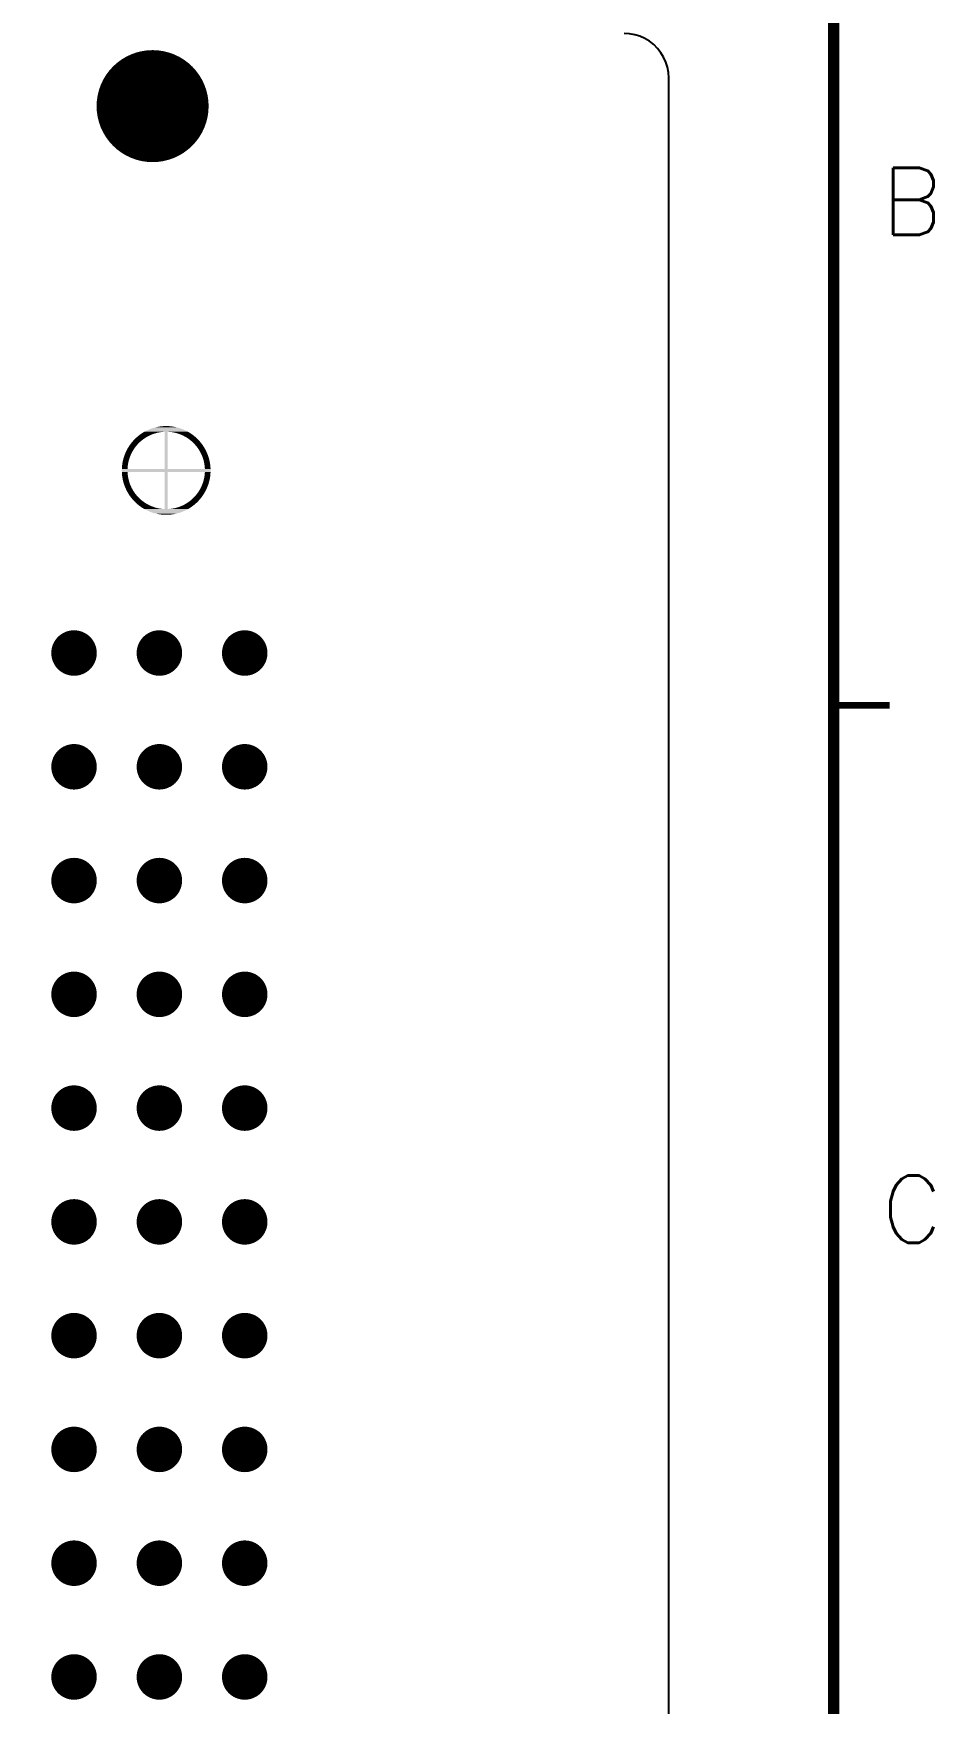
# Model space of a CAD drawing. Extents: x 295 to 953, y 10 to 290.
# Drawn here: x 846.3 to 886.4, y 150.4 to 225 of the extents above; entities that cross this region are included whole.
import ezdxf
from ezdxf.enums import TextEntityAlignment as Align

# ---------------------------------------------------------------- set-up
doc = ezdxf.new("R2010")
doc.units = 0
doc.header["$LTSCALE"] = 5
doc.header["$MEASUREMENT"] = 0
doc.layers.get('0').update_dxf_attribs({"linetype": 'CONTINUOUS', "lineweight": 25})
for name, color, linetype in [('DV-ABPB-A4_IN2', 3, 'CONTINUOUS'), ('문자', 4, 'CONTINUOUS'), ('테두리', 3, 'CONTINUOUS')]:
    doc.layers.add(name, color=color, linetype=linetype)
doc.styles.get("Standard").update_dxf_attribs({"font": 'simplex.shx'})

# ---------------------------------------------------------------- blocks, each defined once
blk = doc.blocks.new('C')
at = {"layer": '테두리'}
blk.add_line((405, 285), (405, 15), dxfattribs=at)
for points, const_width in [([(15, 285), (15, 15), (405, 15), (405, 285), (15, 285)], 0.5), ([(407.5, 195), (405, 195)], 0.3)]:
    blk.add_lwpolyline(points, dxfattribs=dict(at, const_width=const_width))
at = {"layer": '문자'}
for s, p in [('B', (408.5, 217.5)), ('C', (408.5, 172.5))]:
    blk.add_text(s, height=3, dxfattribs=at).set_placement(p, align=Align.MIDDLE)

msp = doc.modelspace()

# ---------------------------------------------------------------- linework, layer by layer
at = {"color": 7}
for points, const_width in [([(850.327, 221.753, 1), (852.828, 221.753, 1)], 2.501), ([(847.562, 197.333, 1), (848.578, 197.333, 1)], 1.016), ([(851.372, 197.333, 1), (852.388, 197.333, 1)], 1.016), ([(855.182, 197.333, 1), (856.198, 197.333, 1)], 1.016), ([(847.562, 192.253, 1), (848.578, 192.253, 1)], 1.016), ([(851.372, 192.253, 1), (852.388, 192.253, 1)], 1.016), ([(855.182, 192.253, 1), (856.198, 192.253, 1)], 1.016), ([(847.562, 187.173, 1), (848.578, 187.173, 1)], 1.016), ([(851.372, 187.173, 1), (852.388, 187.173, 1)], 1.016), ([(855.182, 187.173, 1), (856.198, 187.173, 1)], 1.016), ([(847.562, 182.093, 1), (848.578, 182.093, 1)], 1.016), ([(851.372, 182.093, 1), (852.388, 182.093, 1)], 1.016), ([(855.182, 182.093, 1), (856.198, 182.093, 1)], 1.016), ([(847.562, 177.013, 1), (848.578, 177.013, 1)], 1.016), ([(851.372, 177.013, 1), (852.388, 177.013, 1)], 1.016), ([(855.182, 177.013, 1), (856.198, 177.013, 1)], 1.016), ([(847.562, 171.933, 1), (848.578, 171.933, 1)], 1.016), ([(851.372, 171.933, 1), (852.388, 171.933, 1)], 1.016), ([(855.182, 171.933, 1), (856.198, 171.933, 1)], 1.016), ([(847.562, 166.853, 1), (848.578, 166.853, 1)], 1.016), ([(851.372, 166.853, 1), (852.388, 166.853, 1)], 1.016), ([(855.182, 166.853, 1), (856.198, 166.853, 1)], 1.016), ([(847.562, 161.773, 1), (848.578, 161.773, 1)], 1.016), ([(851.372, 161.773, 1), (852.388, 161.773, 1)], 1.016), ([(855.182, 161.773, 1), (856.198, 161.773, 1)], 1.016), ([(847.562, 156.693, 1), (848.578, 156.693, 1)], 1.016), ([(851.372, 156.693, 1), (852.388, 156.693, 1)], 1.016), ([(855.182, 156.693, 1), (856.198, 156.693, 1)], 1.016), ([(847.562, 151.613, 1), (848.578, 151.613, 1)], 1.016), ([(851.372, 151.613, 1), (852.388, 151.613, 1)], 1.016), ([(855.182, 151.613, 1), (856.198, 151.613, 1)], 1.016)]:
    msp.add_lwpolyline(points, format="xyb", close=True, dxfattribs=dict(at, const_width=const_width))
for points in [[(851.439, 207.322), (851.445, 207.325), (852.93, 207.322), (852.924, 207.325)], [(851.445, 207.325), (851.498, 207.345), (852.924, 207.325), (852.871, 207.345)], [(851.498, 207.345), (851.504, 207.347), (852.871, 207.345), (852.865, 207.347)], [(851.504, 207.347), (851.558, 207.366), (852.865, 207.347), (852.811, 207.366)], [(851.558, 207.366), (851.564, 207.368), (852.811, 207.366), (852.805, 207.368)], [(851.564, 207.368), (851.619, 207.385), (852.805, 207.368), (852.751, 207.385)], [(851.619, 207.385), (851.624, 207.387), (852.751, 207.385), (852.744, 207.387)], [(851.624, 207.387), (851.68, 207.402), (852.744, 207.387), (852.689, 207.402)], [(851.68, 207.402), (851.685, 207.404), (852.689, 207.402), (852.683, 207.404)], [(851.685, 207.404), (851.741, 207.418), (852.683, 207.404), (852.628, 207.418)], [(851.741, 207.418), (851.747, 207.419), (852.628, 207.418), (852.622, 207.419)], [(851.747, 207.419), (851.804, 207.431), (852.622, 207.419), (852.566, 207.431)], [(851.804, 207.431), (851.809, 207.432), (852.566, 207.431), (852.559, 207.432)], [(851.809, 207.432), (851.866, 207.442), (852.559, 207.432), (852.503, 207.442)], [(851.866, 207.442), (851.872, 207.443), (852.503, 207.442), (852.497, 207.443)], [(851.872, 207.443), (851.929, 207.451), (852.497, 207.443), (852.441, 207.451)], [(851.929, 207.451), (851.934, 207.452), (852.441, 207.451), (852.434, 207.452)], [(851.934, 207.452), (851.992, 207.458), (852.434, 207.452), (852.378, 207.458)], [(851.992, 207.458), (851.997, 207.459), (852.378, 207.458), (852.37, 207.459)], [(851.997, 207.459), (852.056, 207.464), (852.37, 207.459), (852.314, 207.464)], [(852.056, 207.464), (852.061, 207.464), (852.314, 207.464), (852.306, 207.464)], [(852.061, 207.464), (852.12, 207.467), (852.306, 207.464), (852.251, 207.467)], [(852.12, 207.467), (852.124, 207.467), (852.251, 207.467), (852.24, 207.467)], [(852.124, 207.467), (852.188, 207.468), (852.24, 207.467), (852.188, 207.468)], [(850.527, 206.572), (850.555, 206.614), (850.841, 206.572), (850.876, 206.614)], [(850.555, 206.614), (850.562, 206.624), (850.876, 206.614), (850.885, 206.624)], [(850.562, 206.624), (850.587, 206.658), (850.885, 206.624), (850.915, 206.658)], [(850.587, 206.658), (850.6, 206.676), (850.915, 206.658), (850.932, 206.676)], [(850.6, 206.676), (850.619, 206.701), (850.932, 206.676), (850.956, 206.701)], [(850.619, 206.701), (850.638, 206.726), (850.956, 206.701), (850.981, 206.726)], [(850.638, 206.726), (850.652, 206.742), (850.981, 206.726), (850.998, 206.742)], [(850.652, 206.742), (850.679, 206.775), (850.998, 206.742), (851.034, 206.775)], [(850.679, 206.775), (850.686, 206.782), (851.034, 206.775), (851.042, 206.782)], [(850.686, 206.782), (850.72, 206.82), (851.042, 206.782), (851.087, 206.82)], [(850.72, 206.82), (850.721, 206.822), (851.087, 206.82), (851.089, 206.822)], [(850.721, 206.822), (850.754, 206.857), (851.089, 206.822), (851.133, 206.857)], [(850.754, 206.857), (850.764, 206.868), (851.133, 206.857), (851.148, 206.868)], [(850.764, 206.868), (850.789, 206.893), (851.148, 206.868), (851.181, 206.893)], [(850.789, 206.893), (850.809, 206.913), (851.181, 206.893), (851.211, 206.913)], [(850.809, 206.913), (850.823, 206.926), (851.211, 206.913), (851.23, 206.926)], [(850.823, 206.926), (850.856, 206.956), (851.23, 206.926), (851.277, 206.956)], [(850.856, 206.956), (850.858, 206.958), (851.277, 206.956), (851.28, 206.958)], [(850.858, 206.958), (850.892, 206.988), (851.28, 206.958), (851.331, 206.988)], [(850.892, 206.988), (850.904, 206.998), (851.331, 206.988), (851.349, 206.998)], [(850.904, 206.998), (850.926, 207.017), (851.349, 206.998), (851.383, 207.017)], [(850.926, 207.017), (850.953, 207.038), (851.383, 207.017), (851.426, 207.038)], [(850.953, 207.038), (850.959, 207.043), (851.426, 207.038), (851.436, 207.043)], [(850.959, 207.043), (850.991, 207.068), (851.436, 207.043), (851.49, 207.068)], [(850.991, 207.068), (851.003, 207.077), (851.49, 207.068), (851.511, 207.077)], [(851.003, 207.077), (851.022, 207.091), (851.511, 207.077), (851.544, 207.091)], [(851.022, 207.091), (851.051, 207.112), (851.544, 207.091), (851.6, 207.112)], [(851.051, 207.112), (851.054, 207.114), (851.6, 207.112), (851.606, 207.114)], [(851.054, 207.114), (851.08, 207.131), (851.606, 207.114), (851.656, 207.131)], [(851.08, 207.131), (851.105, 207.148), (851.656, 207.131), (851.712, 207.148)], [(851.105, 207.148), (851.107, 207.149), (851.712, 207.148), (851.717, 207.149)], [(851.107, 207.149), (851.129, 207.163), (851.717, 207.149), (851.77, 207.163)], [(851.129, 207.163), (851.151, 207.177), (851.77, 207.163), (851.827, 207.177)], [(851.151, 207.177), (851.161, 207.183), (851.827, 207.177), (851.861, 207.183)], [(851.161, 207.183), (851.169, 207.188), (851.861, 207.183), (851.886, 207.188)], [(851.169, 207.188), (851.185, 207.197), (851.886, 207.188), (851.944, 207.197)], [(851.185, 207.197), (851.198, 207.204), (851.944, 207.197), (852.003, 207.204)], [(851.198, 207.204), (851.207, 207.21), (852.003, 207.204), (852.062, 207.21)], [(851.207, 207.21), (851.212, 207.213), (852.062, 207.21), (852.121, 207.213)], [(851.212, 207.213), (851.216, 207.215), (853.157, 207.213), (853.153, 207.215)], [(851.216, 207.215), (851.266, 207.242), (853.153, 207.215), (853.103, 207.242)], [(851.266, 207.242), (851.272, 207.245), (853.103, 207.242), (853.097, 207.245)], [(851.272, 207.245), (851.323, 207.271), (853.097, 207.245), (853.046, 207.271)], [(851.323, 207.271), (851.328, 207.273), (853.046, 207.271), (853.04, 207.273)], [(851.328, 207.273), (851.381, 207.297), (853.04, 207.273), (852.988, 207.297)], [(851.381, 207.297), (851.386, 207.3), (852.988, 207.297), (852.983, 207.3)], [(851.386, 207.3), (851.439, 207.322), (852.983, 207.3), (852.93, 207.322)], [(852.121, 205.55), (852.121, 207.213), (852.248, 205.55), (852.248, 207.213)], [(852.264, 207.212), (852.248, 207.213), (853.158, 207.212), (853.157, 207.213)], [(852.287, 207.211), (852.264, 207.212), (853.16, 207.211), (853.158, 207.212)], [(852.346, 207.206), (852.287, 207.211), (853.168, 207.206), (853.16, 207.211)], [(852.404, 207.2), (852.346, 207.206), (853.179, 207.2), (853.168, 207.206)], [(852.463, 207.191), (852.404, 207.2), (853.194, 207.191), (853.179, 207.2)], [(852.521, 207.181), (852.463, 207.191), (853.212, 207.181), (853.194, 207.191)], [(852.525, 207.18), (852.521, 207.181), (853.213, 207.18), (853.212, 207.181)], [(852.579, 207.168), (852.525, 207.18), (853.232, 207.168), (853.213, 207.18)], [(852.637, 207.154), (852.579, 207.168), (853.255, 207.154), (853.232, 207.168)], [(852.663, 207.146), (852.637, 207.154), (853.267, 207.146), (853.255, 207.154)], [(852.694, 207.137), (852.663, 207.146), (853.28, 207.137), (853.267, 207.146)], [(852.75, 207.119), (852.694, 207.137), (853.307, 207.119), (853.28, 207.137)], [(852.772, 207.111), (852.75, 207.119), (853.319, 207.111), (853.307, 207.119)], [(852.806, 207.098), (852.772, 207.111), (853.336, 207.098), (853.319, 207.111)], [(852.86, 207.076), (852.806, 207.098), (853.367, 207.076), (853.336, 207.098)], [(852.867, 207.073), (852.86, 207.076), (853.371, 207.073), (853.367, 207.076)], [(852.915, 207.052), (852.867, 207.073), (853.399, 207.052), (853.371, 207.073)], [(852.95, 207.035), (852.915, 207.052), (853.421, 207.035), (853.399, 207.052)], [(852.968, 207.026), (852.95, 207.035), (853.431, 207.026), (853.421, 207.035)], [(853.02, 206.998), (852.968, 207.026), (853.465, 206.998), (853.431, 207.026)], [(853.027, 206.994), (853.02, 206.998), (853.47, 206.994), (853.465, 206.998)], [(853.072, 206.969), (853.027, 206.994), (853.499, 206.969), (853.47, 206.994)], [(853.098, 206.952), (853.072, 206.969), (853.518, 206.952), (853.499, 206.969)], [(853.122, 206.937), (853.098, 206.952), (853.533, 206.937), (853.518, 206.952)], [(853.164, 206.909), (853.122, 206.937), (853.564, 206.909), (853.533, 206.937)], [(853.171, 206.904), (853.164, 206.909), (853.568, 206.904), (853.564, 206.909)], [(853.219, 206.87), (853.171, 206.904), (853.603, 206.87), (853.568, 206.904)], [(853.227, 206.864), (853.219, 206.87), (853.609, 206.864), (853.603, 206.87)], [(853.266, 206.833), (853.227, 206.864), (853.637, 206.833), (853.609, 206.864)], [(853.285, 206.818), (853.266, 206.833), (853.652, 206.818), (853.637, 206.833)], [(853.311, 206.796), (853.285, 206.818), (853.671, 206.796), (853.652, 206.818)], [(853.34, 206.77), (853.311, 206.796), (853.694, 206.77), (853.671, 206.796)], [(853.356, 206.756), (853.34, 206.77), (853.705, 206.756), (853.694, 206.77)], [(853.393, 206.721), (853.356, 206.756), (853.734, 206.721), (853.705, 206.756)], [(853.398, 206.715), (853.393, 206.721), (853.739, 206.715), (853.734, 206.721)], [(853.44, 206.673), (853.398, 206.715), (853.771, 206.673), (853.739, 206.715)], [(853.442, 206.671), (853.44, 206.673), (853.773, 206.671), (853.771, 206.673)], [(853.48, 206.629), (853.442, 206.671), (853.803, 206.629), (853.773, 206.671)], [(853.488, 206.619), (853.48, 206.629), (853.81, 206.619), (853.803, 206.629)], [(853.518, 206.584), (853.488, 206.619), (853.834, 206.584), (853.81, 206.619)], [(853.532, 206.567), (853.518, 206.584), (853.846, 206.567), (853.834, 206.584)], [(850.232, 205.824), (850.241, 205.871), (850.49, 205.824), (850.501, 205.871)], [(850.241, 205.871), (850.243, 205.882), (850.501, 205.871), (850.503, 205.882)], [(850.243, 205.882), (850.254, 205.933), (850.503, 205.882), (850.516, 205.933)], [(850.254, 205.933), (850.256, 205.939), (850.516, 205.933), (850.518, 205.939)], [(850.256, 205.939), (850.27, 205.995), (850.518, 205.939), (850.534, 205.995)], [(850.27, 205.996), (850.286, 206.052), (850.534, 205.996), (850.552, 206.052)], [(850.27, 205.995), (850.27, 205.996), (850.534, 205.995), (850.534, 205.996)], [(850.286, 206.052), (850.287, 206.056), (850.552, 206.052), (850.554, 206.056)], [(850.287, 206.056), (850.303, 206.108), (850.554, 206.056), (850.573, 206.108)], [(850.303, 206.108), (850.306, 206.116), (850.573, 206.108), (850.576, 206.116)], [(850.306, 206.116), (850.322, 206.163), (850.576, 206.116), (850.595, 206.163)], [(850.322, 206.163), (850.327, 206.176), (850.595, 206.163), (850.601, 206.176)], [(850.327, 206.176), (850.343, 206.217), (850.601, 206.176), (850.619, 206.217)], [(850.343, 206.217), (850.35, 206.235), (850.619, 206.217), (850.628, 206.235)], [(850.35, 206.235), (850.365, 206.27), (850.628, 206.235), (850.645, 206.27)], [(850.365, 206.27), (850.375, 206.293), (850.645, 206.27), (850.658, 206.293)], [(850.375, 206.293), (850.388, 206.322), (850.658, 206.293), (850.673, 206.322)], [(850.388, 206.322), (850.402, 206.351), (850.673, 206.322), (850.689, 206.351)], [(850.402, 206.351), (850.413, 206.374), (850.689, 206.351), (850.702, 206.374)], [(850.413, 206.374), (850.43, 206.408), (850.702, 206.374), (850.724, 206.408)], [(850.43, 206.408), (850.439, 206.424), (850.724, 206.408), (850.734, 206.424)], [(850.439, 206.424), (850.461, 206.463), (850.734, 206.424), (850.76, 206.463)], [(850.461, 206.463), (850.467, 206.473), (850.76, 206.463), (850.767, 206.473)], [(850.467, 206.473), (850.493, 206.518), (850.767, 206.473), (850.799, 206.518)], [(850.493, 206.518), (850.495, 206.521), (850.799, 206.518), (850.801, 206.521)], [(850.495, 206.521), (850.525, 206.568), (850.801, 206.521), (850.838, 206.568)], [(850.525, 206.568), (850.527, 206.572), (850.838, 206.568), (850.841, 206.572)], [(853.555, 206.538), (853.532, 206.567), (853.864, 206.538), (853.846, 206.567)], [(853.574, 206.513), (853.555, 206.538), (853.879, 206.513), (853.864, 206.538)], [(853.59, 206.49), (853.574, 206.513), (853.893, 206.49), (853.879, 206.513)], [(853.612, 206.458), (853.59, 206.49), (853.911, 206.458), (853.893, 206.49)], [(853.624, 206.441), (853.612, 206.458), (853.92, 206.441), (853.911, 206.458)], [(853.649, 206.402), (853.624, 206.441), (853.941, 206.402), (853.92, 206.441)], [(853.656, 206.391), (853.649, 206.402), (853.947, 206.391), (853.941, 206.402)], [(853.683, 206.346), (853.656, 206.391), (853.97, 206.346), (853.947, 206.391)], [(853.686, 206.34), (853.683, 206.346), (853.972, 206.34), (853.97, 206.346)], [(853.714, 206.288), (853.686, 206.34), (853.996, 206.288), (853.972, 206.34)], [(853.741, 206.235), (853.715, 206.288), (854.019, 206.235), (853.996, 206.288)], [(853.744, 206.229), (853.741, 206.235), (854.021, 206.229), (854.019, 206.235)], [(853.766, 206.182), (853.744, 206.229), (854.04, 206.182), (854.021, 206.229)], [(853.77, 206.17), (853.766, 206.182), (854.044, 206.17), (854.04, 206.182)], [(853.789, 206.127), (853.77, 206.17), (854.059, 206.127), (854.044, 206.17)], [(853.795, 206.11), (853.789, 206.127), (854.065, 206.11), (854.059, 206.127)], [(853.81, 206.072), (853.795, 206.11), (854.077, 206.072), (854.065, 206.11)], [(853.817, 206.05), (853.81, 206.072), (854.084, 206.05), (854.077, 206.072)], [(853.829, 206.016), (853.817, 206.05), (854.094, 206.016), (854.084, 206.05)], [(853.837, 205.989), (853.829, 206.016), (854.101, 205.989), (854.094, 206.016)], [(853.846, 205.959), (853.837, 205.989), (854.108, 205.959), (854.101, 205.989)], [(853.854, 205.927), (853.846, 205.959), (854.116, 205.927), (854.108, 205.959)], [(853.861, 205.902), (853.854, 205.927), (854.122, 205.902), (854.116, 205.927)], [(853.87, 205.865), (853.861, 205.902), (854.129, 205.865), (854.122, 205.902)], [(853.874, 205.844), (853.87, 205.865), (854.133, 205.844), (854.129, 205.865)], [(853.882, 205.803), (853.874, 205.844), (854.14, 205.803), (854.133, 205.844)], [(850.203, 205.487), (850.204, 205.55), (854.166, 205.487), (854.165, 205.55)], [(850.204, 205.423), (850.203, 205.487), (854.165, 205.423), (854.166, 205.487)], [(850.204, 205.55), (850.205, 205.556), (850.458, 205.55), (850.459, 205.556)], [(850.207, 205.364), (850.204, 205.423), (850.462, 205.364), (850.458, 205.423)], [(850.205, 205.556), (850.206, 205.589), (850.459, 205.556), (850.46, 205.589)], [(850.206, 205.589), (850.208, 205.62), (850.46, 205.589), (850.463, 205.62)], [(850.207, 205.36), (850.207, 205.364), (850.462, 205.36), (850.462, 205.364)], [(850.212, 205.305), (850.207, 205.36), (850.467, 205.305), (850.462, 205.36)], [(850.208, 205.62), (850.21, 205.648), (850.463, 205.62), (850.465, 205.648)], [(850.21, 205.648), (850.213, 205.683), (850.465, 205.648), (850.469, 205.683)], [(850.212, 205.297), (850.212, 205.305), (850.468, 205.297), (850.467, 205.305)], [(850.218, 205.246), (850.212, 205.297), (850.474, 205.246), (850.468, 205.297)], [(850.213, 205.683), (850.216, 205.707), (850.469, 205.683), (850.471, 205.707)], [(850.216, 205.707), (850.22, 205.746), (850.471, 205.707), (850.477, 205.746)], [(850.22, 205.234), (850.218, 205.246), (850.476, 205.234), (850.474, 205.246)], [(850.22, 205.746), (850.223, 205.765), (850.477, 205.746), (850.48, 205.765)], [(850.226, 205.188), (850.22, 205.234), (850.483, 205.188), (850.476, 205.234)], [(850.223, 205.765), (850.23, 205.809), (850.48, 205.765), (850.488, 205.809)], [(850.229, 205.171), (850.226, 205.188), (850.487, 205.171), (850.483, 205.188)], [(850.236, 205.13), (850.229, 205.171), (850.495, 205.13), (850.487, 205.171)], [(850.23, 205.809), (850.232, 205.824), (850.488, 205.809), (850.49, 205.824)], [(850.24, 205.108), (850.236, 205.13), (850.499, 205.108), (850.495, 205.13)], [(850.247, 205.072), (850.24, 205.108), (850.508, 205.072), (850.499, 205.108)], [(852.121, 203.761), (852.121, 205.423), (852.248, 203.761), (852.248, 205.423)], [(853.853, 205.04), (853.866, 205.092), (854.115, 205.04), (854.126, 205.092)], [(853.866, 205.092), (853.868, 205.102), (854.126, 205.092), (854.128, 205.102)], [(853.868, 205.102), (853.879, 205.15), (854.128, 205.102), (854.137, 205.15)], [(853.879, 205.15), (853.881, 205.165), (854.137, 205.15), (854.139, 205.165)], [(853.881, 205.165), (853.889, 205.208), (854.139, 205.165), (854.146, 205.208)], [(853.886, 205.786), (853.882, 205.803), (854.143, 205.786), (854.14, 205.803)], [(853.893, 205.74), (853.886, 205.786), (854.149, 205.74), (854.143, 205.786)], [(853.889, 205.208), (853.892, 205.228), (854.146, 205.208), (854.149, 205.228)], [(853.892, 205.228), (853.898, 205.267), (854.149, 205.228), (854.153, 205.267)], [(853.895, 205.727), (853.893, 205.74), (854.151, 205.727), (854.149, 205.74)], [(853.901, 205.677), (853.895, 205.727), (854.157, 205.677), (854.151, 205.727)], [(853.898, 205.267), (853.9, 205.291), (854.153, 205.267), (854.156, 205.291)], [(853.9, 205.291), (853.904, 205.326), (854.156, 205.291), (854.159, 205.326)], [(853.902, 205.668), (853.901, 205.677), (854.157, 205.668), (854.157, 205.677)], [(853.907, 205.614), (853.902, 205.668), (854.162, 205.614), (854.157, 205.668)], [(853.904, 205.326), (853.906, 205.354), (854.159, 205.326), (854.161, 205.354)], [(853.906, 205.354), (853.909, 205.385), (854.161, 205.354), (854.163, 205.385)], [(853.907, 205.609), (853.907, 205.614), (854.162, 205.609), (854.162, 205.614)], [(853.911, 205.55), (853.907, 205.609), (854.165, 205.55), (854.162, 205.609)], [(853.909, 205.385), (853.91, 205.417), (854.163, 205.385), (854.164, 205.417)], [(853.91, 205.417), (853.911, 205.423), (854.164, 205.417), (854.165, 205.423)], [(850.253, 205.046), (850.247, 205.072), (850.515, 205.046), (850.508, 205.072)], [(850.261, 205.015), (850.253, 205.046), (850.523, 205.015), (850.515, 205.046)], [(850.268, 204.985), (850.261, 205.015), (850.532, 204.985), (850.523, 205.015)], [(850.275, 204.958), (850.268, 204.985), (850.54, 204.958), (850.532, 204.985)], [(850.285, 204.924), (850.275, 204.958), (850.552, 204.924), (850.54, 204.958)], [(850.292, 204.902), (850.285, 204.924), (850.559, 204.902), (850.552, 204.924)], [(850.304, 204.863), (850.292, 204.902), (850.574, 204.863), (850.559, 204.902)], [(850.31, 204.846), (850.304, 204.863), (850.58, 204.846), (850.574, 204.863)], [(850.325, 204.803), (850.31, 204.846), (850.599, 204.803), (850.58, 204.846)], [(850.329, 204.792), (850.325, 204.803), (850.603, 204.792), (850.599, 204.803)], [(850.348, 204.744), (850.329, 204.792), (850.625, 204.744), (850.603, 204.792)], [(850.35, 204.738), (850.348, 204.744), (850.628, 204.738), (850.625, 204.744)], [(850.373, 204.685), (850.35, 204.738), (850.654, 204.685), (850.628, 204.738)], [(850.397, 204.633), (850.373, 204.685), (850.683, 204.633), (850.655, 204.685)], [(850.373, 204.685), (850.373, 204.685), (850.655, 204.685), (850.654, 204.685)], [(850.399, 204.628), (850.397, 204.633), (850.686, 204.628), (850.683, 204.633)], [(850.422, 204.582), (850.399, 204.628), (850.713, 204.582), (850.686, 204.628)], [(850.428, 204.571), (850.422, 204.582), (850.72, 204.571), (850.713, 204.582)], [(850.449, 204.532), (850.428, 204.571), (850.745, 204.532), (850.72, 204.571)], [(850.458, 204.515), (850.449, 204.532), (850.757, 204.515), (850.745, 204.532)], [(850.476, 204.483), (850.458, 204.515), (850.779, 204.483), (850.757, 204.515)], [(850.49, 204.461), (850.476, 204.483), (850.795, 204.461), (850.779, 204.483)], [(850.505, 204.436), (850.49, 204.461), (850.814, 204.436), (850.795, 204.461)], [(850.523, 204.407), (850.505, 204.436), (850.837, 204.407), (850.814, 204.436)], [(850.535, 204.389), (850.523, 204.407), (850.851, 204.389), (850.837, 204.407)], [(850.559, 204.354), (850.535, 204.389), (850.881, 204.354), (850.851, 204.389)], [(850.566, 204.344), (850.559, 204.354), (850.889, 204.344), (850.881, 204.354)], [(850.596, 204.303), (850.566, 204.344), (850.927, 204.303), (850.889, 204.344)], [(853.454, 204.316), (853.484, 204.349), (853.782, 204.316), (853.807, 204.349)], [(853.484, 204.349), (853.493, 204.36), (853.807, 204.349), (853.814, 204.36)], [(853.493, 204.36), (853.528, 204.402), (853.814, 204.36), (853.842, 204.402)], [(853.528, 204.402), (853.531, 204.405), (853.842, 204.402), (853.844, 204.405)], [(853.531, 204.405), (853.568, 204.452), (853.844, 204.405), (853.874, 204.452)], [(853.568, 204.452), (853.57, 204.455), (853.874, 204.452), (853.876, 204.455)], [(853.57, 204.455), (853.602, 204.5), (853.876, 204.455), (853.902, 204.5)], [(853.602, 204.5), (853.609, 204.51), (853.902, 204.5), (853.908, 204.51)], [(853.609, 204.51), (853.635, 204.549), (853.908, 204.51), (853.93, 204.549)], [(853.635, 204.549), (853.645, 204.566), (853.93, 204.549), (853.939, 204.566)], [(853.645, 204.566), (853.667, 204.6), (853.939, 204.566), (853.956, 204.6)], [(853.667, 204.6), (853.68, 204.622), (853.956, 204.6), (853.967, 204.622)], [(853.68, 204.622), (853.696, 204.651), (853.967, 204.622), (853.981, 204.651)], [(853.696, 204.651), (853.711, 204.68), (853.981, 204.651), (853.994, 204.68)], [(853.711, 204.68), (853.724, 204.703), (853.994, 204.68), (854.004, 204.703)], [(853.724, 204.703), (853.741, 204.738), (854.004, 204.703), (854.019, 204.738)], [(853.741, 204.738), (853.75, 204.757), (854.019, 204.738), (854.026, 204.757)], [(853.75, 204.757), (853.768, 204.797), (854.026, 204.757), (854.042, 204.797)], [(853.768, 204.797), (853.774, 204.811), (854.042, 204.797), (854.047, 204.811)], [(853.774, 204.811), (853.793, 204.857), (854.047, 204.811), (854.063, 204.857)], [(853.793, 204.857), (853.796, 204.866), (854.063, 204.857), (854.066, 204.866)], [(853.796, 204.866), (853.815, 204.918), (854.066, 204.866), (854.082, 204.918)], [(853.815, 204.918), (853.817, 204.921), (854.082, 204.918), (854.083, 204.921)], [(853.817, 204.921), (853.835, 204.978), (854.083, 204.921), (854.099, 204.978)], [(853.835, 204.979), (853.851, 205.034), (854.099, 204.979), (854.113, 205.034)], [(853.835, 204.978), (853.835, 204.979), (854.099, 204.978), (854.099, 204.979)], [(853.851, 205.034), (853.853, 205.04), (854.113, 205.034), (854.115, 205.04)], [(850.598, 204.3), (850.596, 204.303), (850.929, 204.3), (850.927, 204.303)], [(850.63, 204.258), (850.598, 204.3), (850.971, 204.258), (850.929, 204.3)], [(850.635, 204.252), (850.63, 204.258), (850.976, 204.252), (850.971, 204.258)], [(850.664, 204.217), (850.635, 204.252), (851.013, 204.217), (850.976, 204.252)], [(850.675, 204.203), (850.664, 204.217), (851.029, 204.203), (851.013, 204.217)], [(850.698, 204.178), (850.675, 204.203), (851.058, 204.178), (851.029, 204.203)], [(850.717, 204.156), (850.698, 204.178), (851.084, 204.156), (851.058, 204.178)], [(850.732, 204.14), (850.717, 204.156), (851.103, 204.14), (851.084, 204.156)], [(850.76, 204.109), (850.732, 204.14), (851.142, 204.109), (851.103, 204.14)], [(850.766, 204.104), (850.76, 204.109), (851.15, 204.104), (851.142, 204.109)], [(850.801, 204.069), (850.766, 204.104), (851.198, 204.069), (851.15, 204.104)], [(850.805, 204.065), (850.801, 204.069), (851.205, 204.065), (851.198, 204.069)], [(850.836, 204.036), (850.805, 204.065), (851.247, 204.036), (851.205, 204.065)], [(850.851, 204.021), (850.836, 204.036), (851.271, 204.021), (851.247, 204.036)], [(850.87, 204.005), (850.851, 204.021), (851.297, 204.005), (851.271, 204.021)], [(850.899, 203.979), (850.87, 204.005), (851.342, 203.979), (851.297, 204.005)], [(850.904, 203.975), (850.899, 203.979), (851.349, 203.975), (851.342, 203.979)], [(850.938, 203.947), (850.904, 203.975), (851.401, 203.947), (851.349, 203.975)], [(850.948, 203.939), (850.938, 203.947), (851.419, 203.939), (851.401, 203.947)], [(850.97, 203.921), (850.948, 203.939), (851.454, 203.921), (851.419, 203.939)], [(850.998, 203.9), (850.97, 203.921), (851.502, 203.9), (851.454, 203.921)], [(851.002, 203.897), (850.998, 203.9), (851.509, 203.897), (851.502, 203.9)], [(851.033, 203.875), (851.002, 203.897), (851.563, 203.875), (851.509, 203.897)], [(851.05, 203.863), (851.033, 203.875), (851.597, 203.863), (851.563, 203.875)], [(851.062, 203.855), (851.05, 203.863), (851.619, 203.855), (851.597, 203.863)], [(851.089, 203.836), (851.062, 203.855), (851.675, 203.836), (851.619, 203.855)], [(851.102, 203.827), (851.089, 203.836), (851.706, 203.827), (851.675, 203.836)], [(851.114, 203.82), (851.102, 203.827), (851.732, 203.82), (851.706, 203.827)], [(851.137, 203.805), (851.114, 203.82), (851.79, 203.805), (851.732, 203.82)], [(851.156, 203.794), (851.137, 203.805), (851.844, 203.794), (851.79, 203.805)], [(851.157, 203.793), (851.156, 203.794), (851.848, 203.793), (851.844, 203.794)], [(851.175, 203.782), (851.157, 203.793), (851.906, 203.782), (851.848, 203.793)], [(851.19, 203.774), (851.175, 203.782), (851.965, 203.774), (851.906, 203.782)], [(851.201, 203.767), (851.19, 203.774), (852.023, 203.767), (851.965, 203.774)], [(851.209, 203.763), (851.201, 203.767), (852.082, 203.763), (852.023, 203.767)], [(851.211, 203.761), (851.209, 203.763), (852.105, 203.761), (852.082, 203.763)], [(851.212, 203.761), (851.211, 203.761), (852.121, 203.761), (852.105, 203.761)], [(851.216, 203.758), (851.212, 203.761), (853.153, 203.758), (853.157, 203.761)], [(851.266, 203.731), (851.216, 203.758), (853.103, 203.731), (853.153, 203.758)], [(851.272, 203.728), (851.266, 203.731), (853.097, 203.728), (853.103, 203.731)], [(851.323, 203.703), (851.272, 203.728), (853.046, 203.703), (853.097, 203.728)], [(851.329, 203.7), (851.323, 203.703), (853.041, 203.7), (853.046, 203.703)], [(851.381, 203.676), (851.329, 203.7), (852.988, 203.676), (853.041, 203.7)], [(851.386, 203.674), (851.381, 203.676), (852.983, 203.674), (852.988, 203.676)], [(851.439, 203.651), (851.386, 203.674), (852.93, 203.651), (852.983, 203.674)], [(851.445, 203.649), (851.439, 203.651), (852.924, 203.649), (852.93, 203.651)], [(851.498, 203.628), (851.445, 203.649), (852.871, 203.628), (852.924, 203.649)], [(851.504, 203.626), (851.498, 203.628), (852.865, 203.626), (852.871, 203.628)], [(851.558, 203.607), (851.504, 203.626), (852.811, 203.607), (852.865, 203.626)], [(851.564, 203.605), (851.558, 203.607), (852.805, 203.605), (852.811, 203.607)], [(851.618, 203.588), (851.564, 203.605), (852.75, 203.588), (852.805, 203.605)], [(852.248, 203.761), (852.307, 203.764), (853.157, 203.761), (853.162, 203.764)], [(852.307, 203.764), (852.366, 203.769), (853.162, 203.764), (853.171, 203.769)], [(852.366, 203.769), (852.425, 203.776), (853.171, 203.769), (853.184, 203.776)], [(852.425, 203.776), (852.483, 203.786), (853.184, 203.776), (853.2, 203.786)], [(852.483, 203.786), (852.508, 203.79), (853.2, 203.786), (853.208, 203.79)], [(852.508, 203.79), (852.542, 203.797), (853.208, 203.79), (853.218, 203.797)], [(852.542, 203.797), (852.599, 203.81), (853.218, 203.797), (853.24, 203.81)], [(852.599, 203.81), (852.652, 203.824), (853.24, 203.81), (853.262, 203.824)], [(852.652, 203.824), (852.657, 203.825), (853.262, 203.824), (853.264, 203.825)], [(852.657, 203.825), (852.713, 203.842), (853.264, 203.825), (853.289, 203.842)], [(852.713, 203.842), (852.763, 203.859), (853.289, 203.842), (853.315, 203.859)], [(852.763, 203.859), (852.769, 203.862), (853.315, 203.859), (853.318, 203.862)], [(852.769, 203.862), (852.825, 203.883), (853.318, 203.862), (853.347, 203.883)], [(852.825, 203.883), (852.858, 203.896), (853.347, 203.883), (853.366, 203.896)], [(852.858, 203.896), (852.879, 203.905), (853.366, 203.896), (853.378, 203.905)], [(852.879, 203.905), (852.933, 203.93), (853.378, 203.905), (853.41, 203.93)], [(852.933, 203.93), (852.943, 203.935), (853.41, 203.93), (853.416, 203.935)], [(852.943, 203.935), (852.986, 203.957), (853.416, 203.935), (853.443, 203.957)], [(852.986, 203.957), (853.02, 203.975), (853.443, 203.957), (853.465, 203.975)], [(853.02, 203.975), (853.038, 203.985), (853.465, 203.975), (853.477, 203.985)], [(853.038, 203.985), (853.089, 204.015), (853.477, 203.985), (853.511, 204.015)], [(853.089, 204.015), (853.092, 204.017), (853.511, 204.015), (853.513, 204.017)], [(853.092, 204.017), (853.139, 204.047), (853.513, 204.017), (853.545, 204.047)], [(853.139, 204.047), (853.158, 204.06), (853.545, 204.047), (853.56, 204.06)], [(853.158, 204.06), (853.188, 204.081), (853.56, 204.06), (853.58, 204.081)], [(853.188, 204.081), (853.221, 204.105), (853.58, 204.081), (853.605, 204.105)], [(853.221, 204.105), (853.236, 204.116), (853.605, 204.105), (853.615, 204.116)], [(853.236, 204.116), (853.28, 204.151), (853.615, 204.116), (853.648, 204.151)], [(853.28, 204.151), (853.282, 204.153), (853.648, 204.151), (853.649, 204.153)], [(853.282, 204.153), (853.327, 204.191), (853.649, 204.153), (853.683, 204.191)], [(853.327, 204.191), (853.335, 204.199), (853.683, 204.191), (853.69, 204.199)], [(853.335, 204.199), (853.371, 204.231), (853.69, 204.199), (853.717, 204.231)], [(853.371, 204.231), (853.388, 204.248), (853.717, 204.231), (853.73, 204.248)], [(853.388, 204.248), (853.413, 204.273), (853.73, 204.248), (853.75, 204.273)], [(853.413, 204.273), (853.437, 204.298), (853.75, 204.273), (853.769, 204.298)], [(853.437, 204.298), (853.454, 204.316), (853.769, 204.298), (853.782, 204.316)], [(851.625, 203.586), (851.618, 203.588), (852.745, 203.586), (852.75, 203.588)], [(851.68, 203.571), (851.625, 203.586), (852.689, 203.571), (852.745, 203.586)], [(851.686, 203.569), (851.68, 203.571), (852.684, 203.569), (852.689, 203.571)], [(851.741, 203.556), (851.686, 203.569), (852.628, 203.556), (852.684, 203.569)], [(851.747, 203.554), (851.741, 203.556), (852.622, 203.554), (852.628, 203.556)], [(851.803, 203.543), (851.747, 203.554), (852.565, 203.543), (852.622, 203.554)], [(851.81, 203.541), (851.803, 203.543), (852.56, 203.541), (852.565, 203.543)], [(851.866, 203.531), (851.81, 203.541), (852.503, 203.531), (852.56, 203.541)], [(851.872, 203.53), (851.866, 203.531), (852.497, 203.53), (852.503, 203.531)], [(851.928, 203.522), (851.872, 203.53), (852.44, 203.522), (852.497, 203.53)], [(851.935, 203.521), (851.928, 203.522), (852.435, 203.521), (852.44, 203.522)], [(851.991, 203.515), (851.935, 203.521), (852.377, 203.515), (852.435, 203.521)], [(851.999, 203.514), (851.991, 203.515), (852.372, 203.514), (852.377, 203.515)], [(852.055, 203.51), (851.999, 203.514), (852.313, 203.51), (852.372, 203.514)], [(852.062, 203.509), (852.055, 203.51), (852.308, 203.509), (852.313, 203.51)], [(852.118, 203.507), (852.062, 203.509), (852.249, 203.507), (852.308, 203.509)], [(852.129, 203.506), (852.118, 203.507), (852.245, 203.506), (852.249, 203.507)], [(852.181, 203.506), (852.129, 203.506), (852.181, 203.506), (852.245, 203.506)]]:
    msp.add_solid(points, dxfattribs=at)
at = {"layer": 'DV-ABPB-A4_IN2', "color": 7}
for p, q in [((872.868, 224.986), (872.629, 224.999)), ((873.104, 224.943), (872.868, 224.986)), ((873.333, 224.872), (873.104, 224.943)), ((873.554, 224.773), (873.333, 224.872)), ((873.757, 224.648), (873.554, 224.773)), ((873.947, 224.501), (873.757, 224.648)), ((874.117, 224.331), (873.947, 224.501)), ((874.265, 224.14), (874.117, 224.331)), ((874.389, 223.935), (874.265, 224.14)), ((874.488, 223.716), (874.389, 223.935)), ((874.559, 223.488), (874.488, 223.716)), ((874.603, 223.251), (874.559, 223.488)), ((874.618, 223.013), (874.603, 223.251)), ((874.618, 99.002), (874.618, 223.023))]:
    msp.add_line(p, q, dxfattribs=at)

# ---------------------------------------------------------------- block references
msp.add_blockref('C', (476.978, 0))

doc.saveas('drawing.dxf')
